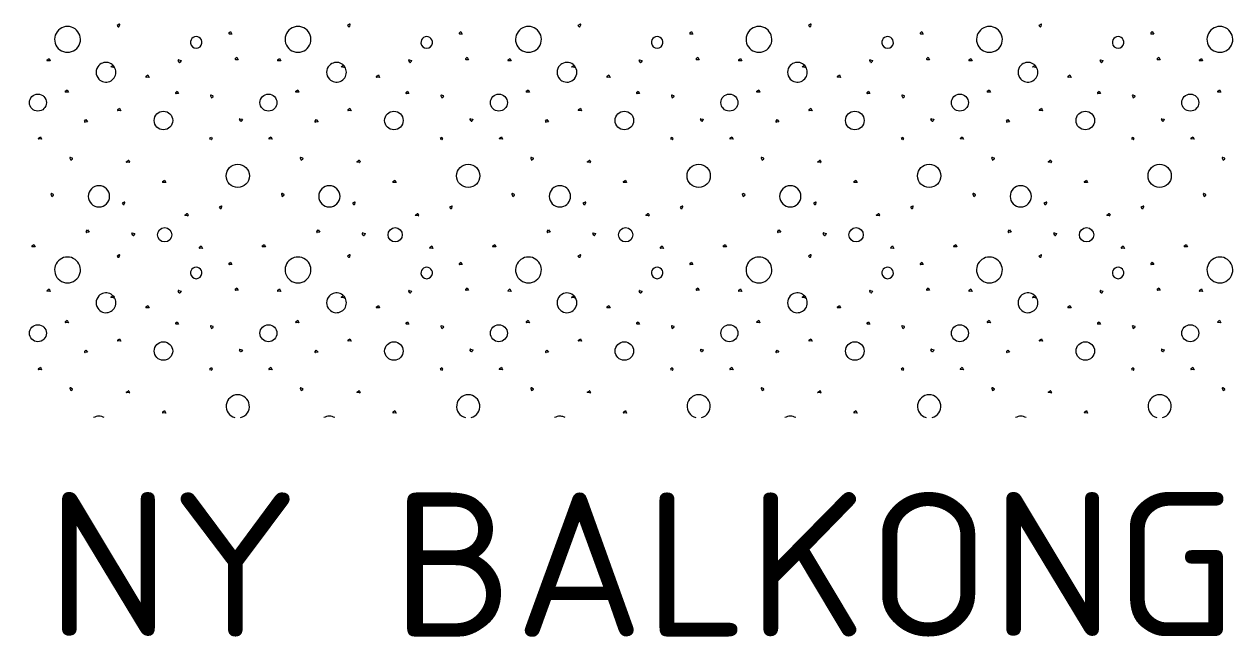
# Model space of a CAD drawing. Header units: millimetres. Extents: x 15 to 2176, y 3 to 641.
# Drawn here: x 272.6 to 356.5, y 3.3 to 45.8 of the extents above; entities that cross this region are included whole.
import ezdxf
from ezdxf.xclip import XClip

# ---------------------------------------------------------------- set-up
doc = ezdxf.new("R2010")
doc.units = ezdxf.units.MM
doc.header["$MEASUREMENT"] = 0
doc.header["$XCLIPFRAME"] = 0
doc.layers.add('A--------P-', color=7, linetype='Continuous')
doc.layers.add('A-L-10--EF-', color=4, linetype='Continuous', lineweight=0)
doc.styles.add('ISO', font='')
doc.styles.get('ISO').set_extended_font_data('ISOCPEUR')

# ---------------------------------------------------------------- blocks, each defined once
blk = doc.blocks.new('*X1')
at = {"layer": 'A-L-10--EF-'}
for p, q in [((279.185, 45.779), (279.037, 45.693)), ((279.037, 45.693), (279.104, 45.618)), ((279.194, 45.638), (279.227, 45.746)), ((295.185, 45.779), (295.037, 45.693)), ((295.037, 45.693), (295.104, 45.618)), ((295.194, 45.638), (295.227, 45.746)), ((286.81, 45.175), (286.912, 45.264)), ((287.007, 45.095), (286.838, 45.099)), ((286.912, 45.264), (287.007, 45.095)), ((302.81, 45.175), (302.912, 45.264)), ((303.007, 45.095), (302.838, 45.099)), ((302.912, 45.264), (303.007, 45.095)), ((274.184, 43.3), (274.319, 43.405)), ((274.404, 43.231), (274.199, 43.249)), ((274.319, 43.405), (274.404, 43.231)), ((278.604, 42.834), (278.726, 42.92)), ((278.792, 42.787), (278.609, 42.812)), ((278.805, 42.897), (278.83, 42.837)), ((283.358, 43.149), (283.289, 43.258)), ((283.32, 43.302), (283.486, 43.258)), ((283.486, 43.258), (283.433, 43.153)), ((287.251, 43.394), (287.352, 43.483)), ((287.447, 43.314), (287.278, 43.319)), ((287.352, 43.483), (287.447, 43.314)), ((290.184, 43.3), (290.319, 43.405)), ((290.404, 43.231), (290.199, 43.249)), ((290.319, 43.405), (290.404, 43.231)), ((294.604, 42.834), (294.726, 42.92)), ((294.792, 42.787), (294.609, 42.812)), ((294.805, 42.897), (294.83, 42.837)), ((299.358, 43.149), (299.289, 43.258)), ((299.32, 43.302), (299.486, 43.258)), ((299.486, 43.258), (299.433, 43.153)), ((303.251, 43.394), (303.352, 43.483)), ((303.447, 43.314), (303.278, 43.319)), ((303.352, 43.483), (303.447, 43.314)), ((306.184, 43.3), (306.319, 43.405)), ((306.404, 43.231), (306.199, 43.249)), ((306.319, 43.405), (306.404, 43.231)), ((281.05, 42.155), (281.185, 42.261)), ((281.27, 42.086), (281.065, 42.104)), ((281.185, 42.261), (281.27, 42.086)), ((297.05, 42.155), (297.185, 42.261)), ((297.27, 42.086), (297.065, 42.104)), ((297.185, 42.261), (297.27, 42.086)), ((275.449, 41.127), (275.585, 41.232)), ((275.585, 41.232), (275.67, 41.058)), ((283.11, 41.045), (283.212, 41.134)), ((283.212, 41.134), (283.307, 40.965)), ((291.449, 41.127), (291.585, 41.232)), ((291.585, 41.232), (291.67, 41.058)), ((299.11, 41.045), (299.212, 41.134)), ((299.212, 41.134), (299.307, 40.965)), ((307.449, 41.127), (307.585, 41.232)), ((307.585, 41.232), (307.67, 41.058)), ((275.67, 41.058), (275.464, 41.075)), ((283.307, 40.965), (283.138, 40.969)), ((285.526, 40.811), (285.587, 40.671)), ((285.698, 40.804), (285.573, 40.859)), ((285.587, 40.671), (285.703, 40.754)), ((291.67, 41.058), (291.464, 41.075)), ((299.307, 40.965), (299.138, 40.969)), ((301.526, 40.811), (301.587, 40.671)), ((301.698, 40.804), (301.573, 40.859)), ((301.587, 40.671), (301.703, 40.754)), ((307.67, 41.058), (307.464, 41.075)), ((279.071, 39.847), (279.207, 39.953)), ((279.292, 39.778), (279.086, 39.796)), ((279.207, 39.953), (279.292, 39.778)), ((295.071, 39.847), (295.207, 39.953)), ((295.292, 39.778), (295.086, 39.796)), ((295.207, 39.953), (295.292, 39.778)), ((276.787, 39.058), (276.873, 39.162)), ((276.993, 39.009), (276.825, 38.988)), ((276.873, 39.162), (276.993, 39.009)), ((287.613, 39.072), (287.543, 39.182)), ((287.575, 39.225), (287.741, 39.181)), ((287.741, 39.181), (287.688, 39.076)), ((292.787, 39.058), (292.873, 39.162)), ((292.993, 39.009), (292.825, 38.988)), ((292.873, 39.162), (292.993, 39.009)), ((303.613, 39.072), (303.543, 39.182)), ((303.575, 39.225), (303.741, 39.181)), ((303.741, 39.181), (303.688, 39.076)), ((308.787, 39.058), (308.873, 39.162)), ((308.993, 39.009), (308.825, 38.988)), ((308.873, 39.162), (308.993, 39.009)), ((273.586, 37.869), (273.721, 37.974)), ((273.806, 37.8), (273.601, 37.818)), ((273.721, 37.974), (273.806, 37.8)), ((285.466, 37.862), (285.586, 37.947)), ((285.587, 37.779), (285.466, 37.795)), ((285.586, 37.947), (285.633, 37.839)), ((289.586, 37.869), (289.721, 37.974)), ((289.806, 37.8), (289.601, 37.818)), ((289.721, 37.974), (289.806, 37.8)), ((301.466, 37.862), (301.586, 37.947)), ((301.587, 37.779), (301.466, 37.795)), ((301.586, 37.947), (301.633, 37.839)), ((305.586, 37.869), (305.721, 37.974)), ((305.806, 37.8), (305.601, 37.818)), ((305.721, 37.974), (305.806, 37.8)), ((275.76, 36.492), (275.822, 36.351)), ((275.933, 36.484), (275.808, 36.539)), ((275.822, 36.351), (275.938, 36.435)), ((279.683, 36.236), (279.805, 36.322)), ((279.872, 36.189), (279.688, 36.214)), ((279.884, 36.299), (279.91, 36.239)), ((291.76, 36.492), (291.822, 36.351)), ((291.933, 36.484), (291.808, 36.539)), ((291.822, 36.351), (291.938, 36.435)), ((295.683, 36.236), (295.805, 36.322)), ((295.872, 36.189), (295.688, 36.214)), ((295.884, 36.299), (295.91, 36.239)), ((307.76, 36.492), (307.822, 36.351)), ((307.933, 36.484), (307.808, 36.539)), ((307.822, 36.351), (307.938, 36.435)), ((282.196, 34.857), (282.331, 34.962)), ((282.416, 34.788), (282.211, 34.805)), ((282.331, 34.962), (282.416, 34.788)), ((298.196, 34.857), (298.331, 34.962)), ((298.416, 34.788), (298.211, 34.805)), ((298.331, 34.962), (298.416, 34.788)), ((274.448, 33.974), (274.51, 33.834)), ((274.621, 33.967), (274.496, 34.022)), ((274.51, 33.834), (274.626, 33.917)), ((290.448, 33.974), (290.51, 33.834)), ((290.621, 33.967), (290.496, 34.022)), ((290.51, 33.834), (290.626, 33.917)), ((306.448, 33.974), (306.51, 33.834)), ((306.621, 33.967), (306.496, 34.022)), ((306.51, 33.834), (306.626, 33.917)), ((279.536, 33.438), (279.387, 33.352)), ((279.387, 33.352), (279.455, 33.277)), ((279.545, 33.297), (279.578, 33.404)), ((286.271, 33.163), (286.123, 33.077)), ((286.123, 33.077), (286.19, 33.002)), ((286.28, 33.022), (286.313, 33.129)), ((295.536, 33.438), (295.387, 33.352)), ((295.387, 33.352), (295.455, 33.277)), ((295.545, 33.297), (295.578, 33.404)), ((302.271, 33.163), (302.123, 33.077)), ((302.123, 33.077), (302.19, 33.002)), ((302.28, 33.022), (302.313, 33.129)), ((283.749, 32.536), (283.871, 32.621)), ((283.938, 32.489), (283.755, 32.514)), ((283.95, 32.599), (283.976, 32.539)), ((299.749, 32.536), (299.871, 32.621)), ((299.938, 32.489), (299.755, 32.514)), ((299.95, 32.599), (299.976, 32.539)), ((276.905, 31.402), (276.991, 31.506)), ((277.111, 31.353), (276.943, 31.332)), ((276.991, 31.506), (277.111, 31.353)), ((280.137, 31.141), (280.068, 31.251)), ((280.1, 31.294), (280.265, 31.25)), ((280.265, 31.25), (280.213, 31.145)), ((292.905, 31.402), (292.991, 31.506)), ((293.111, 31.353), (292.943, 31.332)), ((292.991, 31.506), (293.111, 31.353)), ((296.137, 31.141), (296.068, 31.251)), ((296.1, 31.294), (296.265, 31.25)), ((296.265, 31.25), (296.213, 31.145)), ((308.905, 31.402), (308.991, 31.506)), ((309.111, 31.353), (308.943, 31.332)), ((308.991, 31.506), (309.111, 31.353)), ((273.124, 30.39), (273.26, 30.495)), ((273.345, 30.321), (273.14, 30.338)), ((273.26, 30.495), (273.345, 30.321)), ((284.75, 30.286), (284.885, 30.391)), ((284.97, 30.216), (284.765, 30.234)), ((284.885, 30.391), (284.97, 30.216)), ((289.124, 30.39), (289.26, 30.495)), ((289.345, 30.321), (289.14, 30.338)), ((289.26, 30.495), (289.345, 30.321)), ((300.75, 30.286), (300.885, 30.391)), ((300.97, 30.216), (300.765, 30.234)), ((300.885, 30.391), (300.97, 30.216)), ((305.124, 30.39), (305.26, 30.495)), ((305.345, 30.321), (305.14, 30.338)), ((305.26, 30.495), (305.345, 30.321)), ((279.185, 29.779), (279.037, 29.693)), ((279.037, 29.693), (279.104, 29.618)), ((279.194, 29.638), (279.227, 29.746)), ((295.185, 29.779), (295.037, 29.693)), ((295.037, 29.693), (295.104, 29.618)), ((295.194, 29.638), (295.227, 29.746)), ((286.81, 29.175), (286.912, 29.264)), ((287.007, 29.095), (286.838, 29.099)), ((286.912, 29.264), (287.007, 29.095)), ((302.81, 29.175), (302.912, 29.264)), ((303.007, 29.095), (302.838, 29.099)), ((302.912, 29.264), (303.007, 29.095)), ((274.184, 27.3), (274.319, 27.405)), ((274.404, 27.231), (274.199, 27.249)), ((274.319, 27.405), (274.404, 27.231)), ((278.604, 26.834), (278.726, 26.92)), ((278.805, 26.897), (278.83, 26.837)), ((283.358, 27.149), (283.289, 27.258)), ((283.32, 27.302), (283.486, 27.258)), ((283.486, 27.258), (283.433, 27.153)), ((287.251, 27.394), (287.352, 27.483)), ((287.447, 27.314), (287.278, 27.319)), ((287.352, 27.483), (287.447, 27.314)), ((290.184, 27.3), (290.319, 27.405)), ((290.404, 27.231), (290.199, 27.249)), ((290.319, 27.405), (290.404, 27.231)), ((294.604, 26.834), (294.726, 26.92)), ((294.805, 26.897), (294.83, 26.837)), ((299.358, 27.149), (299.289, 27.258)), ((299.32, 27.302), (299.486, 27.258)), ((299.486, 27.258), (299.433, 27.153)), ((303.251, 27.394), (303.352, 27.483)), ((303.447, 27.314), (303.278, 27.319)), ((303.352, 27.483), (303.447, 27.314)), ((306.184, 27.3), (306.319, 27.405)), ((306.404, 27.231), (306.199, 27.249)), ((306.319, 27.405), (306.404, 27.231)), ((278.792, 26.787), (278.609, 26.812)), ((281.05, 26.155), (281.185, 26.261)), ((281.27, 26.086), (281.065, 26.104)), ((281.185, 26.261), (281.27, 26.086)), ((294.792, 26.787), (294.609, 26.812)), ((297.05, 26.155), (297.185, 26.261)), ((297.27, 26.086), (297.065, 26.104)), ((297.185, 26.261), (297.27, 26.086)), ((275.449, 25.127), (275.585, 25.232)), ((275.585, 25.232), (275.67, 25.058)), ((291.449, 25.127), (291.585, 25.232)), ((291.585, 25.232), (291.67, 25.058)), ((307.449, 25.127), (307.585, 25.232)), ((307.585, 25.232), (307.67, 25.058)), ((275.67, 25.058), (275.464, 25.075)), ((283.11, 25.045), (283.212, 25.134)), ((283.307, 24.965), (283.138, 24.969)), ((283.212, 25.134), (283.307, 24.965)), ((285.526, 24.811), (285.587, 24.671)), ((285.698, 24.804), (285.573, 24.859)), ((285.587, 24.671), (285.703, 24.754)), ((291.67, 25.058), (291.464, 25.075)), ((299.11, 25.045), (299.212, 25.134)), ((299.307, 24.965), (299.138, 24.969)), ((299.212, 25.134), (299.307, 24.965)), ((301.526, 24.811), (301.587, 24.671)), ((301.698, 24.804), (301.573, 24.859)), ((301.587, 24.671), (301.703, 24.754)), ((307.67, 25.058), (307.464, 25.075)), ((279.071, 23.847), (279.207, 23.953)), ((279.292, 23.778), (279.086, 23.796)), ((279.207, 23.953), (279.292, 23.778)), ((295.071, 23.847), (295.207, 23.953)), ((295.292, 23.778), (295.086, 23.796)), ((295.207, 23.953), (295.292, 23.778)), ((276.787, 23.058), (276.873, 23.162)), ((276.993, 23.009), (276.825, 22.988)), ((276.873, 23.162), (276.993, 23.009)), ((287.613, 23.072), (287.543, 23.182)), ((287.575, 23.225), (287.741, 23.181)), ((287.741, 23.181), (287.688, 23.076)), ((292.787, 23.058), (292.873, 23.162)), ((292.993, 23.009), (292.825, 22.988)), ((292.873, 23.162), (292.993, 23.009)), ((303.613, 23.072), (303.543, 23.182)), ((303.575, 23.225), (303.741, 23.181)), ((303.741, 23.181), (303.688, 23.076)), ((308.787, 23.058), (308.873, 23.162)), ((308.993, 23.009), (308.825, 22.988)), ((308.873, 23.162), (308.993, 23.009)), ((273.586, 21.869), (273.721, 21.974)), ((273.806, 21.8), (273.601, 21.818)), ((273.721, 21.974), (273.806, 21.8)), ((285.466, 21.862), (285.586, 21.947)), ((285.586, 21.947), (285.633, 21.839)), ((289.586, 21.869), (289.721, 21.974)), ((289.806, 21.8), (289.601, 21.818)), ((289.721, 21.974), (289.806, 21.8)), ((301.466, 21.862), (301.586, 21.947)), ((301.586, 21.947), (301.633, 21.839)), ((305.586, 21.869), (305.721, 21.974)), ((305.806, 21.8), (305.601, 21.818)), ((305.721, 21.974), (305.806, 21.8)), ((285.587, 21.779), (285.466, 21.795)), ((301.587, 21.779), (301.466, 21.795)), ((275.76, 20.492), (275.822, 20.351)), ((275.933, 20.484), (275.808, 20.539)), ((275.822, 20.351), (275.938, 20.435)), ((279.683, 20.236), (279.805, 20.322)), ((279.872, 20.189), (279.688, 20.214)), ((279.884, 20.299), (279.91, 20.239)), ((291.76, 20.492), (291.822, 20.351)), ((291.933, 20.484), (291.808, 20.539)), ((291.822, 20.351), (291.938, 20.435)), ((295.683, 20.236), (295.805, 20.322)), ((295.872, 20.189), (295.688, 20.214)), ((295.884, 20.299), (295.91, 20.239)), ((307.76, 20.492), (307.822, 20.351)), ((307.933, 20.484), (307.808, 20.539)), ((307.822, 20.351), (307.938, 20.435)), ((282.196, 18.857), (282.331, 18.962)), ((282.416, 18.788), (282.211, 18.805)), ((282.331, 18.962), (282.416, 18.788)), ((298.196, 18.857), (298.331, 18.962)), ((298.416, 18.788), (298.211, 18.805)), ((298.331, 18.962), (298.416, 18.788))]:
    blk.add_line(p, q, dxfattribs=at)
for centre, radius in [((273.549, 40.337), 0.59), ((289.549, 40.337), 0.59), ((305.549, 40.337), 0.59), ((282.259, 39.098), 0.643), ((298.259, 39.098), 0.643), ((287.42, 35.257), 0.807), ((303.42, 35.257), 0.807), ((282.347, 31.166), 0.496), ((298.347, 31.166), 0.496), ((273.549, 24.337), 0.59), ((289.549, 24.337), 0.59), ((305.549, 24.337), 0.59), ((282.259, 23.098), 0.643), ((298.259, 23.098), 0.643)]:
    blk.add_circle(centre, radius, dxfattribs=at)
for centre, radius, start, end in [((275.603, 44.727), 0.897, 343.60886, 196.39114), ((279.144, 45.654), 0.0528, 221.92131, 342.82539), ((279.2, 45.754), 0.0288, 342.82539, 120), ((291.603, 44.727), 0.897, 343.60886, 196.39114), ((295.144, 45.654), 0.0528, 221.92131, 342.82539), ((295.2, 45.754), 0.0288, 342.82539, 120), ((307.603, 44.727), 0.897, 343.60886, 196.39114), ((275.603, 44.727), 0.897, 196.39114, 343.60886), ((284.536, 44.518), 0.4, 353.70667, 186.29333), ((284.536, 44.518), 0.4, 186.29333, 353.70667), ((286.839, 45.143), 0.0432, 131.23861, 268.41323), ((291.603, 44.727), 0.897, 196.39114, 343.60886), ((300.536, 44.518), 0.4, 353.70667, 186.29333), ((300.536, 44.518), 0.4, 186.29333, 353.70667), ((302.839, 45.143), 0.0432, 131.23861, 268.41323), ((307.603, 44.727), 0.897, 196.39114, 343.60886), ((274.201, 43.277), 0.0288, 127.90217, 265.07679), ((278.274, 42.445), 0.686, 136.1287, 223.8713), ((278.274, 42.445), 0.686, 223.8713, 136.1287), ((278.611, 42.824), 0.012, 125.11386, 262.28848), ((278.756, 42.876), 0.0528, 23.19256, 125.11386), ((278.797, 42.823), 0.036, 262.28848, 23.19256), ((283.313, 43.274), 0.0288, 75.20671, 212.38132), ((283.395, 43.172), 0.0432, 212.38132, 333.2854), ((287.279, 43.362), 0.0432, 131.23861, 268.41323), ((290.201, 43.277), 0.0288, 127.90217, 265.07679), ((294.274, 42.445), 0.686, 136.1287, 223.8713), ((294.274, 42.445), 0.686, 223.8713, 136.1287), ((294.611, 42.824), 0.012, 125.11386, 262.28848), ((294.756, 42.876), 0.0528, 23.19256, 125.11386), ((294.797, 42.823), 0.036, 262.28848, 23.19256), ((299.313, 43.274), 0.0288, 75.20671, 212.38132), ((299.395, 43.172), 0.0432, 212.38132, 333.2854), ((303.279, 43.362), 0.0432, 131.23861, 268.41323), ((306.201, 43.277), 0.0288, 127.90217, 265.07679), ((310.274, 42.445), 0.686, 136.1287, 223.8713), ((310.274, 42.445), 0.686, 120.99283, 136.1287), ((281.067, 42.133), 0.0288, 127.90217, 265.07679), ((297.067, 42.133), 0.0288, 127.90217, 265.07679), ((310.274, 42.445), 0.686, 223.8713, 239.00717), ((275.467, 41.104), 0.0288, 127.90217, 265.07679), ((291.467, 41.104), 0.0288, 127.90217, 265.07679), ((307.467, 41.104), 0.0288, 127.90217, 265.07679), ((283.139, 41.013), 0.0432, 131.23861, 268.41323), ((285.559, 40.826), 0.036, 66.44748, 203.62209), ((285.687, 40.778), 0.0288, 305.5434, 66.44748), ((299.139, 41.013), 0.0432, 131.23861, 268.41323), ((301.559, 40.826), 0.036, 66.44748, 203.62209), ((301.687, 40.778), 0.0288, 305.5434, 66.44748), ((279.089, 39.825), 0.0288, 127.90217, 265.07679), ((295.089, 39.825), 0.0288, 127.90217, 265.07679), ((276.82, 39.03), 0.0432, 140.11386, 277.28848), ((287.568, 39.197), 0.0288, 75.20671, 212.38132), ((287.649, 39.095), 0.0432, 212.38132, 333.2854), ((292.82, 39.03), 0.0432, 140.11386, 277.28848), ((303.568, 39.197), 0.0288, 75.20671, 212.38132), ((303.649, 39.095), 0.0432, 212.38132, 333.2854), ((308.82, 39.03), 0.0432, 140.11386, 277.28848), ((273.603, 37.846), 0.0288, 127.90217, 265.07679), ((285.593, 37.822), 0.0432, 262.28848, 23.19256), ((289.603, 37.846), 0.0288, 127.90217, 265.07679), ((301.593, 37.822), 0.0432, 262.28848, 23.19256), ((305.603, 37.846), 0.0288, 127.90217, 265.07679), ((275.793, 36.506), 0.036, 66.44748, 203.62209), ((275.922, 36.458), 0.0288, 305.5434, 66.44748), ((279.69, 36.226), 0.012, 125.11386, 262.28848), ((279.835, 36.278), 0.0528, 23.19256, 125.11386), ((279.876, 36.225), 0.036, 262.28848, 23.19256), ((291.793, 36.506), 0.036, 66.44748, 203.62209), ((291.922, 36.458), 0.0288, 305.5434, 66.44748), ((295.69, 36.226), 0.012, 125.11386, 262.28848), ((295.835, 36.278), 0.0528, 23.19256, 125.11386), ((295.876, 36.225), 0.036, 262.28848, 23.19256), ((307.793, 36.506), 0.036, 66.44748, 203.62209), ((307.922, 36.458), 0.0288, 305.5434, 66.44748), ((277.78, 33.835), 0.74, 90, 270), ((277.78, 33.835), 0.74, 270, 90), ((282.214, 34.834), 0.0288, 127.90217, 265.07679), ((293.78, 33.835), 0.74, 90, 270), ((293.78, 33.835), 0.74, 270, 90), ((298.214, 34.834), 0.0288, 127.90217, 265.07679), ((309.78, 33.835), 0.74, 90, 270), ((309.78, 33.835), 0.74, 78.99979, 90), ((274.481, 33.989), 0.036, 66.44748, 203.62209), ((274.609, 33.941), 0.0288, 305.5434, 66.44748), ((290.481, 33.989), 0.036, 66.44748, 203.62209), ((290.609, 33.941), 0.0288, 305.5434, 66.44748), ((306.481, 33.989), 0.036, 66.44748, 203.62209), ((306.609, 33.941), 0.0288, 305.5434, 66.44748), ((279.494, 33.312), 0.0528, 221.92131, 342.82539), ((279.55, 33.413), 0.0288, 342.82539, 120), ((286.23, 33.037), 0.0528, 221.92131, 342.82539), ((286.286, 33.138), 0.0288, 342.82539, 120), ((295.494, 33.312), 0.0528, 221.92131, 342.82539), ((295.55, 33.413), 0.0288, 342.82539, 120), ((302.23, 33.037), 0.0528, 221.92131, 342.82539), ((302.286, 33.138), 0.0288, 342.82539, 120), ((309.78, 33.835), 0.74, 270, 281.00021), ((283.756, 32.526), 0.012, 125.11386, 262.28848), ((283.902, 32.578), 0.0528, 23.19256, 125.11386), ((283.943, 32.525), 0.036, 262.28848, 23.19256), ((299.756, 32.526), 0.012, 125.11386, 262.28848), ((299.902, 32.578), 0.0528, 23.19256, 125.11386), ((299.943, 32.525), 0.036, 262.28848, 23.19256), ((276.938, 31.375), 0.0432, 140.11386, 277.28848), ((280.092, 31.266), 0.0288, 75.20671, 212.38132), ((280.174, 31.164), 0.0432, 212.38132, 333.2854), ((292.938, 31.375), 0.0432, 140.11386, 277.28848), ((296.092, 31.266), 0.0288, 75.20671, 212.38132), ((296.174, 31.164), 0.0432, 212.38132, 333.2854), ((308.938, 31.375), 0.0432, 140.11386, 277.28848), ((273.142, 30.367), 0.0288, 127.90217, 265.07679), ((284.767, 30.263), 0.0288, 127.90217, 265.07679), ((289.142, 30.367), 0.0288, 127.90217, 265.07679), ((300.767, 30.263), 0.0288, 127.90217, 265.07679), ((305.142, 30.367), 0.0288, 127.90217, 265.07679), ((275.603, 28.727), 0.897, 343.60886, 196.39114), ((279.144, 29.654), 0.0528, 221.92131, 342.82539), ((279.2, 29.754), 0.0288, 342.82539, 120), ((291.603, 28.727), 0.897, 343.60886, 196.39114), ((295.144, 29.654), 0.0528, 221.92131, 342.82539), ((295.2, 29.754), 0.0288, 342.82539, 120), ((307.603, 28.727), 0.897, 343.60886, 196.39114), ((284.536, 28.518), 0.4, 353.70667, 186.29333), ((286.839, 29.143), 0.0432, 131.23861, 268.41323), ((300.536, 28.518), 0.4, 353.70667, 186.29333), ((302.839, 29.143), 0.0432, 131.23861, 268.41323), ((275.603, 28.727), 0.897, 196.39114, 343.60886), ((284.536, 28.518), 0.4, 186.29333, 353.70667), ((291.603, 28.727), 0.897, 196.39114, 343.60886), ((300.536, 28.518), 0.4, 186.29333, 353.70667), ((307.603, 28.727), 0.897, 196.39114, 343.60886), ((274.201, 27.277), 0.0288, 127.90217, 265.07679), ((278.274, 26.445), 0.686, 136.1287, 223.8713), ((278.274, 26.445), 0.686, 223.8713, 136.1287), ((278.756, 26.876), 0.0528, 23.19256, 125.11386), ((283.313, 27.274), 0.0288, 75.20671, 212.38132), ((283.395, 27.172), 0.0432, 212.38132, 333.2854), ((287.279, 27.362), 0.0432, 131.23861, 268.41323), ((290.201, 27.277), 0.0288, 127.90217, 265.07679), ((294.274, 26.445), 0.686, 136.1287, 223.8713), ((294.274, 26.445), 0.686, 223.8713, 136.1287), ((294.756, 26.876), 0.0528, 23.19256, 125.11386), ((299.313, 27.274), 0.0288, 75.20671, 212.38132), ((299.395, 27.172), 0.0432, 212.38132, 333.2854), ((303.279, 27.362), 0.0432, 131.23861, 268.41323), ((306.201, 27.277), 0.0288, 127.90217, 265.07679), ((310.274, 26.445), 0.686, 136.1287, 223.8713), ((310.274, 26.445), 0.686, 120.99283, 136.1287), ((278.611, 26.824), 0.012, 125.11386, 262.28848), ((278.797, 26.823), 0.036, 262.28848, 23.19256), ((281.067, 26.133), 0.0288, 127.90217, 265.07679), ((294.611, 26.824), 0.012, 125.11386, 262.28848), ((294.797, 26.823), 0.036, 262.28848, 23.19256), ((297.067, 26.133), 0.0288, 127.90217, 265.07679), ((310.274, 26.445), 0.686, 223.8713, 239.00717), ((275.467, 25.104), 0.0288, 127.90217, 265.07679), ((283.139, 25.013), 0.0432, 131.23861, 268.41323), ((285.559, 24.826), 0.036, 66.44748, 203.62209), ((285.687, 24.778), 0.0288, 305.5434, 66.44748), ((291.467, 25.104), 0.0288, 127.90217, 265.07679), ((299.139, 25.013), 0.0432, 131.23861, 268.41323), ((301.559, 24.826), 0.036, 66.44748, 203.62209), ((301.687, 24.778), 0.0288, 305.5434, 66.44748), ((307.467, 25.104), 0.0288, 127.90217, 265.07679), ((279.089, 23.825), 0.0288, 127.90217, 265.07679), ((295.089, 23.825), 0.0288, 127.90217, 265.07679), ((276.82, 23.03), 0.0432, 140.11386, 277.28848), ((287.568, 23.197), 0.0288, 75.20671, 212.38132), ((287.649, 23.095), 0.0432, 212.38132, 333.2854), ((292.82, 23.03), 0.0432, 140.11386, 277.28848), ((303.568, 23.197), 0.0288, 75.20671, 212.38132), ((303.649, 23.095), 0.0432, 212.38132, 333.2854), ((308.82, 23.03), 0.0432, 140.11386, 277.28848), ((273.603, 21.846), 0.0288, 127.90217, 265.07679), ((285.593, 21.822), 0.0432, 262.28848, 23.19256), ((289.603, 21.846), 0.0288, 127.90217, 265.07679), ((301.593, 21.822), 0.0432, 262.28848, 23.19256), ((305.603, 21.846), 0.0288, 127.90217, 265.07679), ((275.793, 20.506), 0.036, 66.44748, 203.62209), ((275.922, 20.458), 0.0288, 305.5434, 66.44748), ((279.69, 20.226), 0.012, 125.11386, 262.28848), ((279.835, 20.278), 0.0528, 23.19256, 125.11386), ((279.876, 20.225), 0.036, 262.28848, 23.19256), ((291.793, 20.506), 0.036, 66.44748, 203.62209), ((291.922, 20.458), 0.0288, 305.5434, 66.44748), ((295.69, 20.226), 0.012, 125.11386, 262.28848), ((295.835, 20.278), 0.0528, 23.19256, 125.11386), ((295.876, 20.225), 0.036, 262.28848, 23.19256), ((307.793, 20.506), 0.036, 66.44748, 203.62209), ((307.922, 20.458), 0.0288, 305.5434, 66.44748), ((287.42, 19.257), 0.807, 284.17098, 255.82902), ((303.42, 19.257), 0.807, 284.17098, 255.82902), ((277.78, 17.835), 0.74, 90, 120.24306), ((277.78, 17.835), 0.74, 59.75694, 90), ((282.214, 18.834), 0.0288, 127.90217, 265.07679), ((293.78, 17.835), 0.74, 90, 120.24306), ((293.78, 17.835), 0.74, 59.75694, 90), ((298.214, 18.834), 0.0288, 127.90217, 265.07679), ((309.78, 17.835), 0.74, 90, 120.24306), ((309.78, 17.835), 0.74, 78.99979, 90)]:
    blk.add_arc(centre, radius, start, end, dxfattribs=at)
blk = doc.blocks.new('*X2')
at = {"layer": 'A-L-10--EF-'}
for p, q in [((311.185, 45.779), (311.037, 45.693)), ((311.037, 45.693), (311.104, 45.618)), ((311.194, 45.638), (311.227, 45.746)), ((327.185, 45.779), (327.037, 45.693)), ((327.037, 45.693), (327.104, 45.618)), ((327.194, 45.638), (327.227, 45.746)), ((343.185, 45.779), (343.037, 45.693)), ((343.037, 45.693), (343.104, 45.618)), ((343.194, 45.638), (343.227, 45.746)), ((318.81, 45.175), (318.912, 45.264)), ((319.007, 45.095), (318.838, 45.099)), ((318.912, 45.264), (319.007, 45.095)), ((334.81, 45.175), (334.912, 45.264)), ((335.007, 45.095), (334.838, 45.099)), ((334.912, 45.264), (335.007, 45.095)), ((350.81, 45.175), (350.912, 45.264)), ((351.007, 45.095), (350.838, 45.099)), ((350.912, 45.264), (351.007, 45.095)), ((310.604, 42.834), (310.726, 42.92)), ((310.792, 42.787), (310.609, 42.812)), ((310.805, 42.897), (310.83, 42.837)), ((315.358, 43.149), (315.289, 43.258)), ((315.32, 43.302), (315.486, 43.258)), ((315.486, 43.258), (315.433, 43.153)), ((319.251, 43.394), (319.352, 43.483)), ((319.447, 43.314), (319.278, 43.319)), ((319.352, 43.483), (319.447, 43.314)), ((322.184, 43.3), (322.319, 43.405)), ((322.404, 43.231), (322.199, 43.249)), ((322.319, 43.405), (322.404, 43.231)), ((326.604, 42.834), (326.726, 42.92)), ((326.792, 42.787), (326.609, 42.812)), ((326.805, 42.897), (326.83, 42.837)), ((331.358, 43.149), (331.289, 43.258)), ((331.32, 43.302), (331.486, 43.258)), ((331.486, 43.258), (331.433, 43.153)), ((335.251, 43.394), (335.352, 43.483)), ((335.447, 43.314), (335.278, 43.319)), ((335.352, 43.483), (335.447, 43.314)), ((338.184, 43.3), (338.319, 43.405)), ((338.404, 43.231), (338.199, 43.249)), ((338.319, 43.405), (338.404, 43.231)), ((342.604, 42.834), (342.726, 42.92)), ((342.792, 42.787), (342.609, 42.812)), ((342.805, 42.897), (342.83, 42.837)), ((347.358, 43.149), (347.289, 43.258)), ((347.32, 43.302), (347.486, 43.258)), ((347.486, 43.258), (347.433, 43.153)), ((351.251, 43.394), (351.352, 43.483)), ((351.447, 43.314), (351.278, 43.319)), ((351.352, 43.483), (351.447, 43.314)), ((354.184, 43.3), (354.319, 43.405)), ((354.404, 43.231), (354.199, 43.249)), ((354.319, 43.405), (354.404, 43.231)), ((313.05, 42.155), (313.185, 42.261)), ((313.27, 42.086), (313.065, 42.104)), ((313.185, 42.261), (313.27, 42.086)), ((329.05, 42.155), (329.185, 42.261)), ((329.27, 42.086), (329.065, 42.104)), ((329.185, 42.261), (329.27, 42.086)), ((345.05, 42.155), (345.185, 42.261)), ((345.27, 42.086), (345.065, 42.104)), ((345.185, 42.261), (345.27, 42.086)), ((315.11, 41.045), (315.212, 41.134)), ((315.212, 41.134), (315.307, 40.965)), ((323.449, 41.127), (323.585, 41.232)), ((323.585, 41.232), (323.67, 41.058)), ((331.11, 41.045), (331.212, 41.134)), ((331.212, 41.134), (331.307, 40.965)), ((339.449, 41.127), (339.585, 41.232)), ((339.585, 41.232), (339.67, 41.058)), ((347.11, 41.045), (347.212, 41.134)), ((347.212, 41.134), (347.307, 40.965)), ((355.449, 41.127), (355.585, 41.232)), ((355.585, 41.232), (355.67, 41.058)), ((315.307, 40.965), (315.138, 40.969)), ((317.526, 40.811), (317.587, 40.671)), ((317.698, 40.804), (317.573, 40.859)), ((317.587, 40.671), (317.703, 40.754)), ((323.67, 41.058), (323.464, 41.075)), ((331.307, 40.965), (331.138, 40.969)), ((333.526, 40.811), (333.587, 40.671)), ((333.698, 40.804), (333.573, 40.859)), ((333.587, 40.671), (333.703, 40.754)), ((339.67, 41.058), (339.464, 41.075)), ((347.307, 40.965), (347.138, 40.969)), ((349.526, 40.811), (349.587, 40.671)), ((349.698, 40.804), (349.573, 40.859)), ((349.587, 40.671), (349.703, 40.754)), ((355.67, 41.058), (355.464, 41.075)), ((311.071, 39.847), (311.207, 39.953)), ((311.292, 39.778), (311.086, 39.796)), ((311.207, 39.953), (311.292, 39.778)), ((327.071, 39.847), (327.207, 39.953)), ((327.292, 39.778), (327.086, 39.796)), ((327.207, 39.953), (327.292, 39.778)), ((343.071, 39.847), (343.207, 39.953)), ((343.292, 39.778), (343.086, 39.796)), ((343.207, 39.953), (343.292, 39.778)), ((319.613, 39.072), (319.543, 39.182)), ((319.575, 39.225), (319.741, 39.181)), ((319.741, 39.181), (319.688, 39.076)), ((324.787, 39.058), (324.873, 39.162)), ((324.993, 39.009), (324.825, 38.988)), ((324.873, 39.162), (324.993, 39.009)), ((335.613, 39.072), (335.543, 39.182)), ((335.575, 39.225), (335.741, 39.181)), ((335.741, 39.181), (335.688, 39.076)), ((340.787, 39.058), (340.873, 39.162)), ((340.993, 39.009), (340.825, 38.988)), ((340.873, 39.162), (340.993, 39.009)), ((351.613, 39.072), (351.543, 39.182)), ((351.575, 39.225), (351.741, 39.181)), ((351.741, 39.181), (351.688, 39.076)), ((317.466, 37.862), (317.586, 37.947)), ((317.587, 37.779), (317.466, 37.795)), ((317.586, 37.947), (317.633, 37.839)), ((321.586, 37.869), (321.721, 37.974)), ((321.806, 37.8), (321.601, 37.818)), ((321.721, 37.974), (321.806, 37.8)), ((333.466, 37.862), (333.586, 37.947)), ((333.587, 37.779), (333.466, 37.795)), ((333.586, 37.947), (333.633, 37.839)), ((337.586, 37.869), (337.721, 37.974)), ((337.806, 37.8), (337.601, 37.818)), ((337.721, 37.974), (337.806, 37.8)), ((349.466, 37.862), (349.586, 37.947)), ((349.587, 37.779), (349.466, 37.795)), ((349.586, 37.947), (349.633, 37.839)), ((353.586, 37.869), (353.721, 37.974)), ((353.806, 37.8), (353.601, 37.818)), ((353.721, 37.974), (353.806, 37.8)), ((311.683, 36.236), (311.805, 36.322)), ((311.872, 36.189), (311.688, 36.214)), ((311.884, 36.299), (311.91, 36.239)), ((323.76, 36.492), (323.822, 36.351)), ((323.933, 36.484), (323.808, 36.539)), ((323.822, 36.351), (323.938, 36.435)), ((327.683, 36.236), (327.805, 36.322)), ((327.872, 36.189), (327.688, 36.214)), ((327.884, 36.299), (327.91, 36.239)), ((339.76, 36.492), (339.822, 36.351)), ((339.933, 36.484), (339.808, 36.539)), ((339.822, 36.351), (339.938, 36.435)), ((343.683, 36.236), (343.805, 36.322)), ((343.872, 36.189), (343.688, 36.214)), ((343.884, 36.299), (343.91, 36.239)), ((355.76, 36.492), (355.822, 36.351)), ((355.933, 36.484), (355.808, 36.539)), ((355.822, 36.351), (355.938, 36.435)), ((314.196, 34.857), (314.331, 34.962)), ((314.416, 34.788), (314.211, 34.805)), ((314.331, 34.962), (314.416, 34.788)), ((330.196, 34.857), (330.331, 34.962)), ((330.416, 34.788), (330.211, 34.805)), ((330.331, 34.962), (330.416, 34.788)), ((346.196, 34.857), (346.331, 34.962)), ((346.416, 34.788), (346.211, 34.805)), ((346.331, 34.962), (346.416, 34.788)), ((322.448, 33.974), (322.51, 33.834)), ((322.621, 33.967), (322.496, 34.022)), ((322.51, 33.834), (322.626, 33.917)), ((338.448, 33.974), (338.51, 33.834)), ((338.621, 33.967), (338.496, 34.022)), ((338.51, 33.834), (338.626, 33.917)), ((354.448, 33.974), (354.51, 33.834)), ((354.621, 33.967), (354.496, 34.022)), ((354.51, 33.834), (354.626, 33.917)), ((311.536, 33.438), (311.387, 33.352)), ((311.387, 33.352), (311.455, 33.277)), ((311.545, 33.297), (311.578, 33.404)), ((318.271, 33.163), (318.123, 33.077)), ((318.123, 33.077), (318.19, 33.002)), ((318.28, 33.022), (318.313, 33.129)), ((327.536, 33.438), (327.387, 33.352)), ((327.387, 33.352), (327.455, 33.277)), ((327.545, 33.297), (327.578, 33.404)), ((334.271, 33.163), (334.123, 33.077)), ((334.123, 33.077), (334.19, 33.002)), ((334.28, 33.022), (334.313, 33.129)), ((343.536, 33.438), (343.387, 33.352)), ((343.387, 33.352), (343.455, 33.277)), ((343.545, 33.297), (343.578, 33.404)), ((350.271, 33.163), (350.123, 33.077)), ((350.123, 33.077), (350.19, 33.002)), ((350.28, 33.022), (350.313, 33.129)), ((315.749, 32.536), (315.871, 32.621)), ((315.938, 32.489), (315.755, 32.514)), ((315.95, 32.599), (315.976, 32.539)), ((331.749, 32.536), (331.871, 32.621)), ((331.938, 32.489), (331.755, 32.514)), ((331.95, 32.599), (331.976, 32.539)), ((347.749, 32.536), (347.871, 32.621)), ((347.938, 32.489), (347.755, 32.514)), ((347.95, 32.599), (347.976, 32.539)), ((312.137, 31.141), (312.068, 31.251)), ((312.1, 31.294), (312.265, 31.25)), ((312.265, 31.25), (312.213, 31.145)), ((324.905, 31.402), (324.991, 31.506)), ((325.111, 31.353), (324.943, 31.332)), ((324.991, 31.506), (325.111, 31.353)), ((328.137, 31.141), (328.068, 31.251)), ((328.1, 31.294), (328.265, 31.25)), ((328.265, 31.25), (328.213, 31.145)), ((340.905, 31.402), (340.991, 31.506)), ((341.111, 31.353), (340.943, 31.332)), ((340.991, 31.506), (341.111, 31.353)), ((344.137, 31.141), (344.068, 31.251)), ((344.1, 31.294), (344.265, 31.25)), ((344.265, 31.25), (344.213, 31.145)), ((316.75, 30.286), (316.885, 30.391)), ((316.97, 30.216), (316.765, 30.234)), ((316.885, 30.391), (316.97, 30.216)), ((321.124, 30.39), (321.26, 30.495)), ((321.345, 30.321), (321.14, 30.338)), ((321.26, 30.495), (321.345, 30.321)), ((332.75, 30.286), (332.885, 30.391)), ((332.97, 30.216), (332.765, 30.234)), ((332.885, 30.391), (332.97, 30.216)), ((337.124, 30.39), (337.26, 30.495)), ((337.345, 30.321), (337.14, 30.338)), ((337.26, 30.495), (337.345, 30.321)), ((348.75, 30.286), (348.885, 30.391)), ((348.97, 30.216), (348.765, 30.234)), ((348.885, 30.391), (348.97, 30.216)), ((353.124, 30.39), (353.26, 30.495)), ((353.345, 30.321), (353.14, 30.338)), ((353.26, 30.495), (353.345, 30.321)), ((311.185, 29.779), (311.037, 29.693)), ((311.037, 29.693), (311.104, 29.618)), ((311.194, 29.638), (311.227, 29.746)), ((327.185, 29.779), (327.037, 29.693)), ((327.037, 29.693), (327.104, 29.618)), ((327.194, 29.638), (327.227, 29.746)), ((343.185, 29.779), (343.037, 29.693)), ((343.037, 29.693), (343.104, 29.618)), ((343.194, 29.638), (343.227, 29.746)), ((318.81, 29.175), (318.912, 29.264)), ((319.007, 29.095), (318.838, 29.099)), ((318.912, 29.264), (319.007, 29.095)), ((334.81, 29.175), (334.912, 29.264)), ((335.007, 29.095), (334.838, 29.099)), ((334.912, 29.264), (335.007, 29.095)), ((350.81, 29.175), (350.912, 29.264)), ((351.007, 29.095), (350.838, 29.099)), ((350.912, 29.264), (351.007, 29.095)), ((310.604, 26.834), (310.726, 26.92)), ((310.805, 26.897), (310.83, 26.837)), ((315.358, 27.149), (315.289, 27.258)), ((315.32, 27.302), (315.486, 27.258)), ((315.486, 27.258), (315.433, 27.153)), ((319.251, 27.394), (319.352, 27.483)), ((319.447, 27.314), (319.278, 27.319)), ((319.352, 27.483), (319.447, 27.314)), ((322.184, 27.3), (322.319, 27.405)), ((322.404, 27.231), (322.199, 27.249)), ((322.319, 27.405), (322.404, 27.231)), ((326.604, 26.834), (326.726, 26.92)), ((326.805, 26.897), (326.83, 26.837)), ((331.358, 27.149), (331.289, 27.258)), ((331.32, 27.302), (331.486, 27.258)), ((331.486, 27.258), (331.433, 27.153)), ((335.251, 27.394), (335.352, 27.483)), ((335.447, 27.314), (335.278, 27.319)), ((335.352, 27.483), (335.447, 27.314)), ((338.184, 27.3), (338.319, 27.405)), ((338.404, 27.231), (338.199, 27.249)), ((338.319, 27.405), (338.404, 27.231)), ((342.604, 26.834), (342.726, 26.92)), ((342.805, 26.897), (342.83, 26.837)), ((347.358, 27.149), (347.289, 27.258)), ((347.32, 27.302), (347.486, 27.258)), ((347.486, 27.258), (347.433, 27.153)), ((351.251, 27.394), (351.352, 27.483)), ((351.447, 27.314), (351.278, 27.319)), ((351.352, 27.483), (351.447, 27.314)), ((354.184, 27.3), (354.319, 27.405)), ((354.404, 27.231), (354.199, 27.249)), ((354.319, 27.405), (354.404, 27.231)), ((310.792, 26.787), (310.609, 26.812)), ((313.05, 26.155), (313.185, 26.261)), ((313.27, 26.086), (313.065, 26.104)), ((313.185, 26.261), (313.27, 26.086)), ((326.792, 26.787), (326.609, 26.812)), ((329.05, 26.155), (329.185, 26.261)), ((329.27, 26.086), (329.065, 26.104)), ((329.185, 26.261), (329.27, 26.086)), ((342.792, 26.787), (342.609, 26.812)), ((345.05, 26.155), (345.185, 26.261)), ((345.27, 26.086), (345.065, 26.104)), ((345.185, 26.261), (345.27, 26.086)), ((323.449, 25.127), (323.585, 25.232)), ((323.585, 25.232), (323.67, 25.058)), ((339.449, 25.127), (339.585, 25.232)), ((339.585, 25.232), (339.67, 25.058)), ((355.449, 25.127), (355.585, 25.232)), ((355.585, 25.232), (355.67, 25.058)), ((315.11, 25.045), (315.212, 25.134)), ((315.307, 24.965), (315.138, 24.969)), ((315.212, 25.134), (315.307, 24.965)), ((317.526, 24.811), (317.587, 24.671)), ((317.698, 24.804), (317.573, 24.859)), ((317.587, 24.671), (317.703, 24.754)), ((323.67, 25.058), (323.464, 25.075)), ((331.11, 25.045), (331.212, 25.134)), ((331.307, 24.965), (331.138, 24.969)), ((331.212, 25.134), (331.307, 24.965)), ((333.526, 24.811), (333.587, 24.671)), ((333.698, 24.804), (333.573, 24.859)), ((333.587, 24.671), (333.703, 24.754)), ((339.67, 25.058), (339.464, 25.075)), ((347.11, 25.045), (347.212, 25.134)), ((347.307, 24.965), (347.138, 24.969)), ((347.212, 25.134), (347.307, 24.965)), ((349.526, 24.811), (349.587, 24.671)), ((349.698, 24.804), (349.573, 24.859)), ((349.587, 24.671), (349.703, 24.754)), ((355.67, 25.058), (355.464, 25.075)), ((311.071, 23.847), (311.207, 23.953)), ((311.292, 23.778), (311.086, 23.796)), ((311.207, 23.953), (311.292, 23.778)), ((327.071, 23.847), (327.207, 23.953)), ((327.292, 23.778), (327.086, 23.796)), ((327.207, 23.953), (327.292, 23.778)), ((343.071, 23.847), (343.207, 23.953)), ((343.292, 23.778), (343.086, 23.796)), ((343.207, 23.953), (343.292, 23.778)), ((319.613, 23.072), (319.543, 23.182)), ((319.575, 23.225), (319.741, 23.181)), ((319.741, 23.181), (319.688, 23.076)), ((324.787, 23.058), (324.873, 23.162)), ((324.993, 23.009), (324.825, 22.988)), ((324.873, 23.162), (324.993, 23.009)), ((335.613, 23.072), (335.543, 23.182)), ((335.575, 23.225), (335.741, 23.181)), ((335.741, 23.181), (335.688, 23.076)), ((340.787, 23.058), (340.873, 23.162)), ((340.993, 23.009), (340.825, 22.988)), ((340.873, 23.162), (340.993, 23.009)), ((351.613, 23.072), (351.543, 23.182)), ((351.575, 23.225), (351.741, 23.181)), ((351.741, 23.181), (351.688, 23.076)), ((317.466, 21.862), (317.586, 21.947)), ((317.586, 21.947), (317.633, 21.839)), ((321.586, 21.869), (321.721, 21.974)), ((321.806, 21.8), (321.601, 21.818)), ((321.721, 21.974), (321.806, 21.8)), ((333.466, 21.862), (333.586, 21.947)), ((333.586, 21.947), (333.633, 21.839)), ((337.586, 21.869), (337.721, 21.974)), ((337.806, 21.8), (337.601, 21.818)), ((337.721, 21.974), (337.806, 21.8)), ((349.466, 21.862), (349.586, 21.947)), ((349.586, 21.947), (349.633, 21.839)), ((353.586, 21.869), (353.721, 21.974)), ((353.806, 21.8), (353.601, 21.818)), ((353.721, 21.974), (353.806, 21.8)), ((317.587, 21.779), (317.466, 21.795)), ((333.587, 21.779), (333.466, 21.795)), ((349.587, 21.779), (349.466, 21.795)), ((311.683, 20.236), (311.805, 20.322)), ((311.872, 20.189), (311.688, 20.214)), ((311.884, 20.299), (311.91, 20.239)), ((323.76, 20.492), (323.822, 20.351)), ((323.933, 20.484), (323.808, 20.539)), ((323.822, 20.351), (323.938, 20.435)), ((327.683, 20.236), (327.805, 20.322)), ((327.872, 20.189), (327.688, 20.214)), ((327.884, 20.299), (327.91, 20.239)), ((339.76, 20.492), (339.822, 20.351)), ((339.933, 20.484), (339.808, 20.539)), ((339.822, 20.351), (339.938, 20.435)), ((343.683, 20.236), (343.805, 20.322)), ((343.872, 20.189), (343.688, 20.214)), ((343.884, 20.299), (343.91, 20.239)), ((355.76, 20.492), (355.822, 20.351)), ((355.933, 20.484), (355.808, 20.539)), ((355.822, 20.351), (355.938, 20.435)), ((314.196, 18.857), (314.331, 18.962)), ((314.416, 18.788), (314.211, 18.805)), ((314.331, 18.962), (314.416, 18.788)), ((330.196, 18.857), (330.331, 18.962)), ((330.416, 18.788), (330.211, 18.805)), ((330.331, 18.962), (330.416, 18.788)), ((346.196, 18.857), (346.331, 18.962)), ((346.416, 18.788), (346.211, 18.805)), ((346.331, 18.962), (346.416, 18.788))]:
    blk.add_line(p, q, dxfattribs=at)
for centre, radius in [((321.549, 40.337), 0.59), ((337.549, 40.337), 0.59), ((353.549, 40.337), 0.59), ((314.259, 39.098), 0.643), ((330.259, 39.098), 0.643), ((346.259, 39.098), 0.643), ((319.42, 35.257), 0.807), ((335.42, 35.257), 0.807), ((351.42, 35.257), 0.807), ((314.347, 31.166), 0.496), ((330.347, 31.166), 0.496), ((346.347, 31.166), 0.496), ((321.549, 24.337), 0.59), ((337.549, 24.337), 0.59), ((353.549, 24.337), 0.59), ((314.259, 23.098), 0.643), ((330.259, 23.098), 0.643), ((346.259, 23.098), 0.643)]:
    blk.add_circle(centre, radius, dxfattribs=at)
for centre, radius, start, end in [((311.144, 45.654), 0.0528, 221.92131, 342.82539), ((311.2, 45.754), 0.0288, 342.82539, 120), ((323.603, 44.727), 0.897, 343.60886, 196.39114), ((327.144, 45.654), 0.0528, 221.92131, 342.82539), ((327.2, 45.754), 0.0288, 342.82539, 120), ((339.603, 44.727), 0.897, 343.60886, 196.39114), ((343.144, 45.654), 0.0528, 221.92131, 342.82539), ((343.2, 45.754), 0.0288, 342.82539, 120), ((355.603, 44.727), 0.897, 343.60886, 196.39114), ((316.536, 44.518), 0.4, 353.70667, 186.29333), ((316.536, 44.518), 0.4, 186.29333, 353.70667), ((318.839, 45.143), 0.0432, 131.23861, 268.41323), ((323.603, 44.727), 0.897, 196.39114, 343.60886), ((332.536, 44.518), 0.4, 353.70667, 186.29333), ((332.536, 44.518), 0.4, 186.29333, 353.70667), ((334.839, 45.143), 0.0432, 131.23861, 268.41323), ((339.603, 44.727), 0.897, 196.39114, 343.60886), ((348.536, 44.518), 0.4, 353.70667, 186.29333), ((348.536, 44.518), 0.4, 186.29333, 353.70667), ((350.839, 45.143), 0.0432, 131.23861, 268.41323), ((355.603, 44.727), 0.897, 196.39114, 343.60886), ((310.274, 42.445), 0.686, 239.00717, 120.99283), ((310.611, 42.824), 0.012, 125.11386, 262.28848), ((310.756, 42.876), 0.0528, 23.19256, 125.11386), ((310.797, 42.823), 0.036, 262.28848, 23.19256), ((315.313, 43.274), 0.0288, 75.20671, 212.38132), ((315.395, 43.172), 0.0432, 212.38132, 333.2854), ((319.279, 43.362), 0.0432, 131.23861, 268.41323), ((322.201, 43.277), 0.0288, 127.90217, 265.07679), ((326.274, 42.445), 0.686, 136.1287, 223.8713), ((326.274, 42.445), 0.686, 223.8713, 136.1287), ((326.611, 42.824), 0.012, 125.11386, 262.28848), ((326.756, 42.876), 0.0528, 23.19256, 125.11386), ((326.797, 42.823), 0.036, 262.28848, 23.19256), ((331.313, 43.274), 0.0288, 75.20671, 212.38132), ((331.395, 43.172), 0.0432, 212.38132, 333.2854), ((335.279, 43.362), 0.0432, 131.23861, 268.41323), ((338.201, 43.277), 0.0288, 127.90217, 265.07679), ((342.274, 42.445), 0.686, 136.1287, 223.8713), ((342.274, 42.445), 0.686, 223.8713, 136.1287), ((342.611, 42.824), 0.012, 125.11386, 262.28848), ((342.756, 42.876), 0.0528, 23.19256, 125.11386), ((342.797, 42.823), 0.036, 262.28848, 23.19256), ((347.313, 43.274), 0.0288, 75.20671, 212.38132), ((347.395, 43.172), 0.0432, 212.38132, 333.2854), ((351.279, 43.362), 0.0432, 131.23861, 268.41323), ((354.201, 43.277), 0.0288, 127.90217, 265.07679), ((313.067, 42.133), 0.0288, 127.90217, 265.07679), ((329.067, 42.133), 0.0288, 127.90217, 265.07679), ((345.067, 42.133), 0.0288, 127.90217, 265.07679), ((323.467, 41.104), 0.0288, 127.90217, 265.07679), ((339.467, 41.104), 0.0288, 127.90217, 265.07679), ((355.467, 41.104), 0.0288, 127.90217, 265.07679), ((315.139, 41.013), 0.0432, 131.23861, 268.41323), ((317.559, 40.826), 0.036, 66.44748, 203.62209), ((317.687, 40.778), 0.0288, 305.5434, 66.44748), ((331.139, 41.013), 0.0432, 131.23861, 268.41323), ((333.559, 40.826), 0.036, 66.44748, 203.62209), ((333.687, 40.778), 0.0288, 305.5434, 66.44748), ((347.139, 41.013), 0.0432, 131.23861, 268.41323), ((349.559, 40.826), 0.036, 66.44748, 203.62209), ((349.687, 40.778), 0.0288, 305.5434, 66.44748), ((311.089, 39.825), 0.0288, 127.90217, 265.07679), ((327.089, 39.825), 0.0288, 127.90217, 265.07679), ((343.089, 39.825), 0.0288, 127.90217, 265.07679), ((319.568, 39.197), 0.0288, 75.20671, 212.38132), ((319.649, 39.095), 0.0432, 212.38132, 333.2854), ((324.82, 39.03), 0.0432, 140.11386, 277.28848), ((335.568, 39.197), 0.0288, 75.20671, 212.38132), ((335.649, 39.095), 0.0432, 212.38132, 333.2854), ((340.82, 39.03), 0.0432, 140.11386, 277.28848), ((351.568, 39.197), 0.0288, 75.20671, 212.38132), ((351.649, 39.095), 0.0432, 212.38132, 333.2854), ((317.593, 37.822), 0.0432, 262.28848, 23.19256), ((321.603, 37.846), 0.0288, 127.90217, 265.07679), ((333.593, 37.822), 0.0432, 262.28848, 23.19256), ((337.603, 37.846), 0.0288, 127.90217, 265.07679), ((349.593, 37.822), 0.0432, 262.28848, 23.19256), ((353.603, 37.846), 0.0288, 127.90217, 265.07679), ((311.69, 36.226), 0.012, 125.11386, 262.28848), ((311.835, 36.278), 0.0528, 23.19256, 125.11386), ((311.876, 36.225), 0.036, 262.28848, 23.19256), ((323.793, 36.506), 0.036, 66.44748, 203.62209), ((323.922, 36.458), 0.0288, 305.5434, 66.44748), ((327.69, 36.226), 0.012, 125.11386, 262.28848), ((327.835, 36.278), 0.0528, 23.19256, 125.11386), ((327.876, 36.225), 0.036, 262.28848, 23.19256), ((339.793, 36.506), 0.036, 66.44748, 203.62209), ((339.922, 36.458), 0.0288, 305.5434, 66.44748), ((343.69, 36.226), 0.012, 125.11386, 262.28848), ((343.835, 36.278), 0.0528, 23.19256, 125.11386), ((343.876, 36.225), 0.036, 262.28848, 23.19256), ((355.793, 36.506), 0.036, 66.44748, 203.62209), ((355.922, 36.458), 0.0288, 305.5434, 66.44748), ((309.78, 33.835), 0.74, 281.00021, 78.99979), ((314.214, 34.834), 0.0288, 127.90217, 265.07679), ((325.78, 33.835), 0.74, 90, 270), ((325.78, 33.835), 0.74, 270, 90), ((330.214, 34.834), 0.0288, 127.90217, 265.07679), ((341.78, 33.835), 0.74, 90, 270), ((341.78, 33.835), 0.74, 270, 90), ((346.214, 34.834), 0.0288, 127.90217, 265.07679), ((322.481, 33.989), 0.036, 66.44748, 203.62209), ((322.609, 33.941), 0.0288, 305.5434, 66.44748), ((338.481, 33.989), 0.036, 66.44748, 203.62209), ((338.609, 33.941), 0.0288, 305.5434, 66.44748), ((354.481, 33.989), 0.036, 66.44748, 203.62209), ((354.609, 33.941), 0.0288, 305.5434, 66.44748), ((311.494, 33.312), 0.0528, 221.92131, 342.82539), ((311.55, 33.413), 0.0288, 342.82539, 120), ((318.23, 33.037), 0.0528, 221.92131, 342.82539), ((318.286, 33.138), 0.0288, 342.82539, 120), ((327.494, 33.312), 0.0528, 221.92131, 342.82539), ((327.55, 33.413), 0.0288, 342.82539, 120), ((334.23, 33.037), 0.0528, 221.92131, 342.82539), ((334.286, 33.138), 0.0288, 342.82539, 120), ((343.494, 33.312), 0.0528, 221.92131, 342.82539), ((343.55, 33.413), 0.0288, 342.82539, 120), ((350.23, 33.037), 0.0528, 221.92131, 342.82539), ((350.286, 33.138), 0.0288, 342.82539, 120), ((315.756, 32.526), 0.012, 125.11386, 262.28848), ((315.902, 32.578), 0.0528, 23.19256, 125.11386), ((315.943, 32.525), 0.036, 262.28848, 23.19256), ((331.756, 32.526), 0.012, 125.11386, 262.28848), ((331.902, 32.578), 0.0528, 23.19256, 125.11386), ((331.943, 32.525), 0.036, 262.28848, 23.19256), ((347.756, 32.526), 0.012, 125.11386, 262.28848), ((347.902, 32.578), 0.0528, 23.19256, 125.11386), ((347.943, 32.525), 0.036, 262.28848, 23.19256), ((312.092, 31.266), 0.0288, 75.20671, 212.38132), ((312.174, 31.164), 0.0432, 212.38132, 333.2854), ((324.938, 31.375), 0.0432, 140.11386, 277.28848), ((328.092, 31.266), 0.0288, 75.20671, 212.38132), ((328.174, 31.164), 0.0432, 212.38132, 333.2854), ((340.938, 31.375), 0.0432, 140.11386, 277.28848), ((344.092, 31.266), 0.0288, 75.20671, 212.38132), ((344.174, 31.164), 0.0432, 212.38132, 333.2854), ((316.767, 30.263), 0.0288, 127.90217, 265.07679), ((321.142, 30.367), 0.0288, 127.90217, 265.07679), ((332.767, 30.263), 0.0288, 127.90217, 265.07679), ((337.142, 30.367), 0.0288, 127.90217, 265.07679), ((348.767, 30.263), 0.0288, 127.90217, 265.07679), ((353.142, 30.367), 0.0288, 127.90217, 265.07679), ((311.144, 29.654), 0.0528, 221.92131, 342.82539), ((311.2, 29.754), 0.0288, 342.82539, 120), ((323.603, 28.727), 0.897, 343.60886, 196.39114), ((327.144, 29.654), 0.0528, 221.92131, 342.82539), ((327.2, 29.754), 0.0288, 342.82539, 120), ((339.603, 28.727), 0.897, 343.60886, 196.39114), ((343.144, 29.654), 0.0528, 221.92131, 342.82539), ((343.2, 29.754), 0.0288, 342.82539, 120), ((355.603, 28.727), 0.897, 343.60886, 196.39114), ((316.536, 28.518), 0.4, 353.70667, 186.29333), ((318.839, 29.143), 0.0432, 131.23861, 268.41323), ((332.536, 28.518), 0.4, 353.70667, 186.29333), ((334.839, 29.143), 0.0432, 131.23861, 268.41323), ((348.536, 28.518), 0.4, 353.70667, 186.29333), ((350.839, 29.143), 0.0432, 131.23861, 268.41323), ((316.536, 28.518), 0.4, 186.29333, 353.70667), ((323.603, 28.727), 0.897, 196.39114, 343.60886), ((332.536, 28.518), 0.4, 186.29333, 353.70667), ((339.603, 28.727), 0.897, 196.39114, 343.60886), ((348.536, 28.518), 0.4, 186.29333, 353.70667), ((355.603, 28.727), 0.897, 196.39114, 343.60886), ((310.274, 26.445), 0.686, 239.00717, 120.99283), ((310.756, 26.876), 0.0528, 23.19256, 125.11386), ((315.313, 27.274), 0.0288, 75.20671, 212.38132), ((315.395, 27.172), 0.0432, 212.38132, 333.2854), ((319.279, 27.362), 0.0432, 131.23861, 268.41323), ((322.201, 27.277), 0.0288, 127.90217, 265.07679), ((326.274, 26.445), 0.686, 136.1287, 223.8713), ((326.274, 26.445), 0.686, 223.8713, 136.1287), ((326.756, 26.876), 0.0528, 23.19256, 125.11386), ((331.313, 27.274), 0.0288, 75.20671, 212.38132), ((331.395, 27.172), 0.0432, 212.38132, 333.2854), ((335.279, 27.362), 0.0432, 131.23861, 268.41323), ((338.201, 27.277), 0.0288, 127.90217, 265.07679), ((342.274, 26.445), 0.686, 136.1287, 223.8713), ((342.274, 26.445), 0.686, 223.8713, 136.1287), ((342.756, 26.876), 0.0528, 23.19256, 125.11386), ((347.313, 27.274), 0.0288, 75.20671, 212.38132), ((347.395, 27.172), 0.0432, 212.38132, 333.2854), ((351.279, 27.362), 0.0432, 131.23861, 268.41323), ((354.201, 27.277), 0.0288, 127.90217, 265.07679), ((310.611, 26.824), 0.012, 125.11386, 262.28848), ((310.797, 26.823), 0.036, 262.28848, 23.19256), ((313.067, 26.133), 0.0288, 127.90217, 265.07679), ((326.611, 26.824), 0.012, 125.11386, 262.28848), ((326.797, 26.823), 0.036, 262.28848, 23.19256), ((329.067, 26.133), 0.0288, 127.90217, 265.07679), ((342.611, 26.824), 0.012, 125.11386, 262.28848), ((342.797, 26.823), 0.036, 262.28848, 23.19256), ((345.067, 26.133), 0.0288, 127.90217, 265.07679), ((315.139, 25.013), 0.0432, 131.23861, 268.41323), ((317.559, 24.826), 0.036, 66.44748, 203.62209), ((317.687, 24.778), 0.0288, 305.5434, 66.44748), ((323.467, 25.104), 0.0288, 127.90217, 265.07679), ((331.139, 25.013), 0.0432, 131.23861, 268.41323), ((333.559, 24.826), 0.036, 66.44748, 203.62209), ((333.687, 24.778), 0.0288, 305.5434, 66.44748), ((339.467, 25.104), 0.0288, 127.90217, 265.07679), ((347.139, 25.013), 0.0432, 131.23861, 268.41323), ((349.559, 24.826), 0.036, 66.44748, 203.62209), ((349.687, 24.778), 0.0288, 305.5434, 66.44748), ((355.467, 25.104), 0.0288, 127.90217, 265.07679), ((311.089, 23.825), 0.0288, 127.90217, 265.07679), ((327.089, 23.825), 0.0288, 127.90217, 265.07679), ((343.089, 23.825), 0.0288, 127.90217, 265.07679), ((319.568, 23.197), 0.0288, 75.20671, 212.38132), ((319.649, 23.095), 0.0432, 212.38132, 333.2854), ((324.82, 23.03), 0.0432, 140.11386, 277.28848), ((335.568, 23.197), 0.0288, 75.20671, 212.38132), ((335.649, 23.095), 0.0432, 212.38132, 333.2854), ((340.82, 23.03), 0.0432, 140.11386, 277.28848), ((351.568, 23.197), 0.0288, 75.20671, 212.38132), ((351.649, 23.095), 0.0432, 212.38132, 333.2854), ((317.593, 21.822), 0.0432, 262.28848, 23.19256), ((321.603, 21.846), 0.0288, 127.90217, 265.07679), ((333.593, 21.822), 0.0432, 262.28848, 23.19256), ((337.603, 21.846), 0.0288, 127.90217, 265.07679), ((349.593, 21.822), 0.0432, 262.28848, 23.19256), ((353.603, 21.846), 0.0288, 127.90217, 265.07679), ((311.69, 20.226), 0.012, 125.11386, 262.28848), ((311.835, 20.278), 0.0528, 23.19256, 125.11386), ((311.876, 20.225), 0.036, 262.28848, 23.19256), ((323.793, 20.506), 0.036, 66.44748, 203.62209), ((323.922, 20.458), 0.0288, 305.5434, 66.44748), ((327.69, 20.226), 0.012, 125.11386, 262.28848), ((327.835, 20.278), 0.0528, 23.19256, 125.11386), ((327.876, 20.225), 0.036, 262.28848, 23.19256), ((339.793, 20.506), 0.036, 66.44748, 203.62209), ((339.922, 20.458), 0.0288, 305.5434, 66.44748), ((343.69, 20.226), 0.012, 125.11386, 262.28848), ((343.835, 20.278), 0.0528, 23.19256, 125.11386), ((343.876, 20.225), 0.036, 262.28848, 23.19256), ((355.793, 20.506), 0.036, 66.44748, 203.62209), ((355.922, 20.458), 0.0288, 305.5434, 66.44748), ((319.42, 19.257), 0.807, 284.17098, 255.82902), ((335.42, 19.257), 0.807, 284.17098, 255.82902), ((351.42, 19.257), 0.807, 284.17098, 255.82902), ((309.78, 17.835), 0.74, 59.75694, 78.99979), ((314.214, 18.834), 0.0288, 127.90217, 265.07679), ((325.78, 17.835), 0.74, 90, 120.24306), ((325.78, 17.835), 0.74, 59.75694, 90), ((330.214, 18.834), 0.0288, 127.90217, 265.07679), ((341.78, 17.835), 0.74, 90, 120.24306), ((341.78, 17.835), 0.74, 59.75694, 90), ((346.214, 18.834), 0.0288, 127.90217, 265.07679)]:
    blk.add_arc(centre, radius, start, end, dxfattribs=at)
blk = doc.blocks.new('Drawing_1_1', base_point=(268.282, 329.559))
for name in ['*X1', '*X2']:
    blk.add_blockref(name, (0, 0))

msp = doc.modelspace()

# ---------------------------------------------------------------- block references
at = {"layer": 'A--------P-'}
ref = msp.add_blockref('Drawing_1_1', (268.282, 329.559), dxfattribs=at)
XClip(ref).set_block_clipping_path([(14.9798483411, 18.4741086751), (521.5845035658, 640.6436337123)])

# ---------------------------------------------------------------- texts
at = {"layer": 'A--------P-', "insert": (151.78, 3.264), "char_height": 10, "attachment_point": 7, "style": 'ISO'}
msp.add_mtext('\\A1;{\\fISOCPEUR|b0|i0|c0|p34;A SEKTION GENOM NY BALKONG}', dxfattribs=at)

doc.saveas('drawing.dxf')
